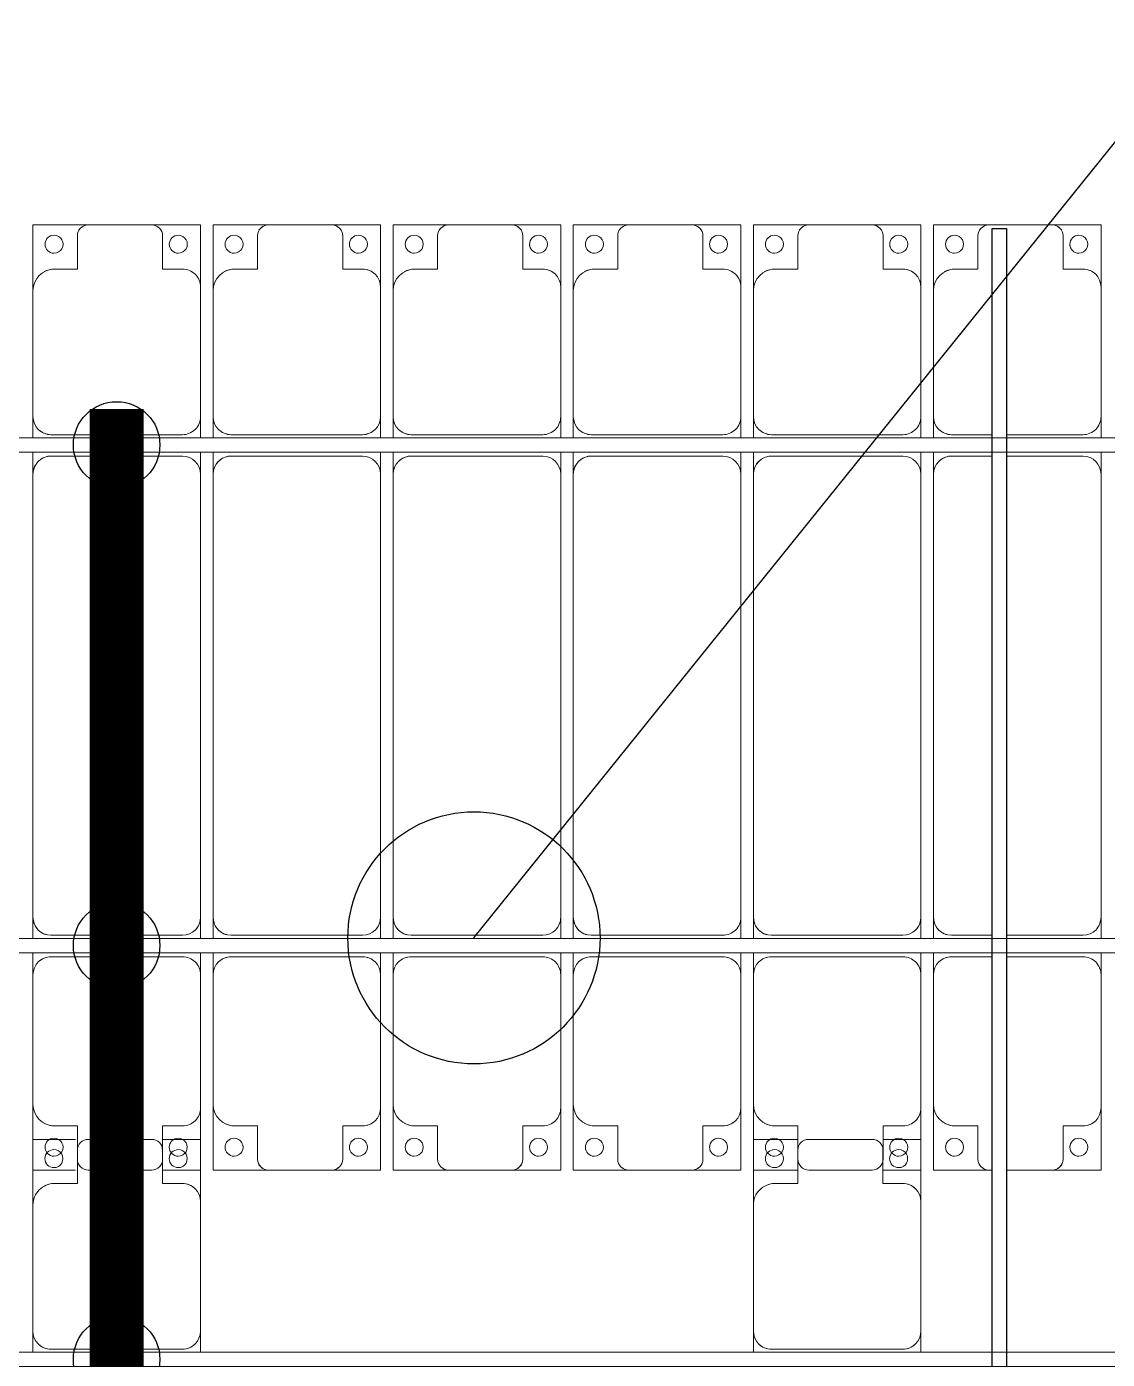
# Model space of a CAD drawing. Header units: millimetres. Extents: x -147246 to 112336, y -213734 to -86506.
# Drawn here: x -18364 to -15364, y -95705 to -92005 of the extents above; entities that cross this region are included whole.
import ezdxf

# ---------------------------------------------------------------- set-up
doc = ezdxf.new("R2010")
doc.units = ezdxf.units.MM
doc.layers.add('A-GENM', color=13, linetype='Continuous', lineweight=9)
doc.layers.add('S-BEAM', color=12, linetype='Continuous', lineweight=9)
for name, color, linetype in [('GC-BICH NEO', 6, 'Continuous'), ('GC-DAY NEO', 5, 'Continuous'), ('GC-HOP 40x60 GIA CUONG', 1, 'Continuous')]:
    doc.layers.add(name, color=color, linetype=linetype)

# ---------------------------------------------------------------- blocks, each defined once
blk = doc.blocks.new('Dải phao đi lại kèm đỡ invester - DẢI PHAO ĐI LẠI-15551-BỐ TRÍ KHUNG KẾT CẤU BÈ PIN 05')
at = {"layer": 'A-GENM', "color": 7}
for p, q in [((121758.4, 1312.2), (121911.8, 1312.2)), ((121758.4, 1129.7), (121758.4, 1312.2)), ((122088.2, 1312.2), (121911.8, 1312.2)), ((122088.2, 1312.2), (122223.4, 1312.2)), ((122223.4, 1312.2), (122223.4, 1139.7)), ((122258.4, 1312.2), (122411.8, 1312.2)), ((122258.4, 1129.7), (122258.4, 1312.2)), ((122588.2, 1312.2), (122411.8, 1312.2)), ((122588.2, 1312.2), (122723.4, 1312.2)), ((122723.4, 1312.2), (122723.4, 1139.7)), ((122758.4, 1312.2), (122911.8, 1312.2)), ((122758.4, 1129.7), (122758.4, 1312.2)), ((123088.2, 1312.2), (122911.8, 1312.2)), ((123088.2, 1312.2), (123223.4, 1312.2)), ((123223.4, 1312.2), (123223.4, 1139.7)), ((123258.4, 1312.2), (123411.8, 1312.2)), ((123258.4, 1129.7), (123258.4, 1312.2)), ((123588.2, 1312.2), (123411.8, 1312.2)), ((123588.2, 1312.2), (123723.4, 1312.2)), ((123723.4, 1312.2), (123723.4, 1139.7)), ((123758.4, 1312.2), (123911.8, 1312.2)), ((123758.4, 1129.7), (123758.4, 1312.2)), ((124088.2, 1312.2), (123911.8, 1312.2)), ((124088.2, 1312.2), (124223.4, 1312.2)), ((124223.4, 1312.2), (124223.4, 1139.7)), ((124258.4, 1312.2), (124411.8, 1312.2)), ((124258.4, 1129.7), (124258.4, 1312.2)), ((124588.2, 1312.2), (124411.8, 1312.2)), ((124588.2, 1312.2), (124723.4, 1312.2)), ((124723.4, 1312.2), (124723.4, 1139.7)), ((121881.8, 1282.2), (121881.8, 1189.7)), ((122118.2, 1189.7), (122118.2, 1282.2)), ((122381.8, 1282.2), (122381.8, 1189.7)), ((122618.2, 1189.7), (122618.2, 1282.2)), ((122881.8, 1282.2), (122881.8, 1189.7)), ((123118.2, 1189.7), (123118.2, 1282.2)), ((123381.8, 1282.2), (123381.8, 1189.7)), ((123618.2, 1189.7), (123618.2, 1282.2)), ((123881.8, 1282.2), (123881.8, 1189.7)), ((124118.2, 1189.7), (124118.2, 1282.2)), ((124381.8, 1282.2), (124381.8, 1189.7)), ((124618.2, 1189.7), (124618.2, 1282.2)), ((121881.8, 1189.7), (121818.4, 1189.7)), ((122173.4, 1189.7), (122118.2, 1189.7)), ((122381.8, 1189.7), (122318.4, 1189.7)), ((122673.4, 1189.7), (122618.2, 1189.7)), ((122881.8, 1189.7), (122818.4, 1189.7)), ((123173.4, 1189.7), (123118.2, 1189.7)), ((123381.8, 1189.7), (123318.4, 1189.7)), ((123673.4, 1189.7), (123618.2, 1189.7)), ((123881.8, 1189.7), (123818.4, 1189.7)), ((124173.4, 1189.7), (124118.2, 1189.7)), ((124381.8, 1189.7), (124318.4, 1189.7)), ((124673.4, 1189.7), (124618.2, 1189.7)), ((121758.4, 1129.7), (121758.4, 779.7)), ((122223.4, 779.7), (122223.4, 1139.7)), ((122258.4, 1129.7), (122258.4, 779.7)), ((122723.4, 779.7), (122723.4, 1139.7)), ((122758.4, 1129.7), (122758.4, 779.7)), ((123223.4, 779.7), (123223.4, 1139.7)), ((123258.4, 1129.7), (123258.4, 779.7)), ((123723.4, 779.7), (123723.4, 1139.7)), ((123758.4, 1129.7), (123758.4, 779.7)), ((124223.4, 779.7), (124223.4, 1139.7)), ((124258.4, 1129.7), (124258.4, 779.7)), ((124723.4, 779.7), (124723.4, 1139.7)), ((121758.4, 721.1), (121758.4, 779.7)), ((122223.4, 779.7), (122223.4, 721.1)), ((122258.4, 721.1), (122258.4, 779.7)), ((122723.4, 779.7), (122723.4, 721.1)), ((122758.4, 721.1), (122758.4, 779.7)), ((123223.4, 779.7), (123223.4, 721.1)), ((123258.4, 721.1), (123258.4, 779.7)), ((123723.4, 779.7), (123723.4, 721.1)), ((123758.4, 721.1), (123758.4, 779.7)), ((124223.4, 779.7), (124223.4, 721.1)), ((124258.4, 721.1), (124258.4, 779.7)), ((124723.4, 779.7), (124723.4, 721.1)), ((121808.4, 729.7), (122173.4, 729.7)), ((122308.4, 729.7), (122673.4, 729.7)), ((122808.4, 729.7), (123173.4, 729.7)), ((123308.4, 729.7), (123673.4, 729.7)), ((123808.4, 729.7), (124173.4, 729.7)), ((124308.4, 729.7), (124421.3, 729.7)), ((124461.3, 729.7), (124673.4, 729.7)), ((121758.4, 620.3), (121758.4, 681.1)), ((122173.4, 670.3), (121808.4, 670.3)), ((122223.4, 681.1), (122223.4, 620.3)), ((122258.4, 620.3), (122258.4, 681.1)), ((122673.4, 670.3), (122308.4, 670.3)), ((122723.4, 681.1), (122723.4, 620.3)), ((122758.4, 620.3), (122758.4, 681.1)), ((123173.4, 670.3), (122808.4, 670.3)), ((123223.4, 681.1), (123223.4, 620.3)), ((123258.4, 620.3), (123258.4, 681.1)), ((123673.4, 670.3), (123308.4, 670.3)), ((123723.4, 681.1), (123723.4, 620.3)), ((123758.4, 620.3), (123758.4, 681.1)), ((124173.4, 670.3), (123808.4, 670.3)), ((124223.4, 681.1), (124223.4, 620.3)), ((124258.4, 620.3), (124258.4, 681.1)), ((124421.3, 670.3), (124308.4, 670.3)), ((124673.4, 670.3), (124461.3, 670.3)), ((124723.4, 681.1), (124723.4, 620.3)), ((121758.4, 620.3), (121758.4, -610.3)), ((122223.4, -610.3), (122223.4, 620.3)), ((122258.4, 620.3), (122258.4, -610.3)), ((122723.4, -610.3), (122723.4, 620.3)), ((122758.4, 620.3), (122758.4, -610.3)), ((123223.4, -610.3), (123223.4, 620.3)), ((123258.4, 620.3), (123258.4, -610.3)), ((123723.4, -610.3), (123723.4, 620.3)), ((123758.4, 620.3), (123758.4, -610.3)), ((124223.4, -610.3), (124223.4, 620.3)), ((124258.4, 620.3), (124258.4, -610.3)), ((124723.4, -610.3), (124723.4, 620.3)), ((121758.4, -668.9), (121758.4, -610.3)), ((122223.4, -610.3), (122223.4, -668.9)), ((122258.4, -668.9), (122258.4, -610.3)), ((122723.4, -610.3), (122723.4, -668.9)), ((122758.4, -668.9), (122758.4, -610.3)), ((123223.4, -610.3), (123223.4, -668.9)), ((123258.4, -668.9), (123258.4, -610.3)), ((123723.4, -610.3), (123723.4, -668.9)), ((123758.4, -668.9), (123758.4, -610.3)), ((124223.4, -610.3), (124223.4, -668.9)), ((124258.4, -668.9), (124258.4, -610.3)), ((124723.4, -610.3), (124723.4, -668.9)), ((121808.4, -660.3), (122173.4, -660.3)), ((122308.4, -660.3), (122673.4, -660.3)), ((122808.4, -660.3), (123173.4, -660.3)), ((123308.4, -660.3), (123673.4, -660.3)), ((123808.4, -660.3), (124173.4, -660.3)), ((124308.4, -660.3), (124421.3, -660.3)), ((124461.3, -660.3), (124673.4, -660.3)), ((121758.4, -769.7), (121758.4, -708.9)), ((122173.4, -719.7), (121808.4, -719.7)), ((122223.4, -708.9), (122223.4, -769.7)), ((122258.4, -769.7), (122258.4, -708.9)), ((122673.4, -719.7), (122308.4, -719.7)), ((122723.4, -708.9), (122723.4, -769.7)), ((122758.4, -769.7), (122758.4, -708.9)), ((123173.4, -719.7), (122808.4, -719.7)), ((123223.4, -708.9), (123223.4, -769.7)), ((123258.4, -769.7), (123258.4, -708.9)), ((123673.4, -719.7), (123308.4, -719.7)), ((123723.4, -708.9), (123723.4, -769.7)), ((123758.4, -769.7), (123758.4, -708.9)), ((124173.4, -719.7), (123808.4, -719.7)), ((124223.4, -708.9), (124223.4, -769.7)), ((124258.4, -769.7), (124258.4, -708.9)), ((124421.3, -719.7), (124308.4, -719.7)), ((124673.4, -719.7), (124461.3, -719.7)), ((124723.4, -708.9), (124723.4, -769.7)), ((121758.4, -769.7), (121758.4, -1129.7)), ((122223.4, -1139.7), (122223.4, -769.7)), ((122258.4, -769.7), (122258.4, -1129.7)), ((122723.4, -1139.7), (122723.4, -769.7)), ((122758.4, -769.7), (122758.4, -1129.7)), ((123223.4, -1139.7), (123223.4, -769.7)), ((123258.4, -769.7), (123258.4, -1129.7)), ((123723.4, -1139.7), (123723.4, -769.7)), ((123758.4, -769.7), (123758.4, -1129.7)), ((124223.4, -1139.7), (124223.4, -769.7)), ((124258.4, -769.7), (124258.4, -1129.7)), ((124723.4, -1139.7), (124723.4, -769.7)), ((121758.4, -1312.2), (121758.4, -1129.7)), ((122223.4, -1139.7), (122223.4, -1312.2)), ((122258.4, -1312.2), (122258.4, -1129.7)), ((122723.4, -1139.7), (122723.4, -1312.2)), ((122758.4, -1312.2), (122758.4, -1129.7)), ((123223.4, -1139.7), (123223.4, -1312.2)), ((123258.4, -1312.2), (123258.4, -1129.7)), ((123723.4, -1139.7), (123723.4, -1312.2)), ((123758.4, -1312.2), (123758.4, -1129.7)), ((124223.4, -1139.7), (124223.4, -1312.2)), ((124258.4, -1312.2), (124258.4, -1129.7)), ((124723.4, -1139.7), (124723.4, -1312.2)), ((121818.4, -1189.7), (121881.8, -1189.7)), ((121881.8, -1189.7), (121881.8, -1282.2)), ((122118.2, -1282.2), (122118.2, -1189.7)), ((122118.2, -1189.7), (122173.4, -1189.7)), ((122318.4, -1189.7), (122381.8, -1189.7)), ((122381.8, -1189.7), (122381.8, -1282.2)), ((122618.2, -1282.2), (122618.2, -1189.7)), ((122618.2, -1189.7), (122673.4, -1189.7)), ((122818.4, -1189.7), (122881.8, -1189.7)), ((122881.8, -1189.7), (122881.8, -1282.2)), ((123118.2, -1282.2), (123118.2, -1189.7)), ((123118.2, -1189.7), (123173.4, -1189.7)), ((123318.4, -1189.7), (123381.8, -1189.7)), ((123381.8, -1189.7), (123381.8, -1282.2)), ((123618.2, -1282.2), (123618.2, -1189.7)), ((123618.2, -1189.7), (123673.4, -1189.7)), ((123818.4, -1189.7), (123881.8, -1189.7)), ((123881.8, -1189.7), (123881.8, -1282.2)), ((124118.2, -1282.2), (124118.2, -1189.7)), ((124118.2, -1189.7), (124173.4, -1189.7)), ((124318.4, -1189.7), (124381.8, -1189.7)), ((124381.8, -1189.7), (124381.8, -1282.2)), ((124618.2, -1282.2), (124618.2, -1189.7)), ((124618.2, -1189.7), (124673.4, -1189.7)), ((121876.6, -1312.2), (121758.4, -1312.2)), ((121911.8, -1312.2), (122088.2, -1312.2)), ((122223.4, -1312.2), (122118, -1312.2)), ((122411.8, -1312.2), (122258.4, -1312.2)), ((122411.8, -1312.2), (122588.2, -1312.2)), ((122723.4, -1312.2), (122588.2, -1312.2)), ((122911.8, -1312.2), (122758.4, -1312.2)), ((122911.8, -1312.2), (123088.2, -1312.2)), ((123223.4, -1312.2), (123088.2, -1312.2)), ((123411.8, -1312.2), (123258.4, -1312.2)), ((123411.8, -1312.2), (123588.2, -1312.2)), ((123723.4, -1312.2), (123588.2, -1312.2)), ((123881.6, -1312.2), (123758.4, -1312.2)), ((123911.8, -1312.2), (124088.2, -1312.2)), ((124223.4, -1312.2), (124118, -1312.2)), ((124411.8, -1312.2), (124258.4, -1312.2)), ((124411.8, -1312.2), (124421.3, -1312.2)), ((124461.3, -1312.2), (124588.2, -1312.2)), ((124723.4, -1312.2), (124588.2, -1312.2))]:
    blk.add_line(p, q, dxfattribs=at)
for centre, radius, start, end in [((121911.8, 1282.2), 30, 90, 180), ((121911.8, 1282.2), 30, 90, 150), ((122088.2, 1282.2), 30, 360, 90), ((122088.2, 1282.2), 30, 30, 90), ((122411.8, 1282.2), 30, 90, 180), ((122411.8, 1282.2), 30, 90, 150), ((122588.2, 1282.2), 30, 0, 90), ((122588.2, 1282.2), 30, 30, 90), ((122911.8, 1282.2), 30, 90, 180), ((122911.8, 1282.2), 30, 90, 150), ((123088.2, 1282.2), 30, 0, 90), ((123088.2, 1282.2), 30, 30, 90), ((123411.8, 1282.2), 30, 90, 180), ((123411.8, 1282.2), 30, 90, 150), ((123588.2, 1282.2), 30, 360, 90), ((123588.2, 1282.2), 30, 30, 90), ((123911.8, 1282.2), 30, 90, 180), ((123911.8, 1282.2), 30, 90, 150), ((124088.2, 1282.2), 30, 0, 90), ((124088.2, 1282.2), 30, 30, 90), ((124411.8, 1282.2), 30, 90, 180), ((124411.8, 1282.2), 30, 90, 150), ((124588.2, 1282.2), 30, 0, 90), ((124588.2, 1282.2), 30, 30, 90), ((121816.8, 1258.6), 25, 90, 270), ((121816.8, 1258.6), 25, 270, 90), ((122161.8, 1258.6), 25, 90, 270), ((122161.8, 1258.6), 25, 180, 195), ((122161.8, 1258.6), 25, 270, 90), ((122316.8, 1258.6), 25, 90, 270), ((122316.8, 1258.6), 25, 270, 90), ((122661.8, 1258.6), 25, 90, 270), ((122661.8, 1258.6), 25, 180, 195), ((122661.8, 1258.6), 25, 270, 90), ((122816.8, 1258.6), 25, 90, 270), ((122816.8, 1258.6), 25, 270, 90), ((123161.8, 1258.6), 25, 90, 270), ((123161.8, 1258.6), 25, 180, 195), ((123161.8, 1258.6), 25, 270, 90), ((123316.8, 1258.6), 25, 90, 270), ((123316.8, 1258.6), 25, 270, 90), ((123661.8, 1258.6), 25, 90, 270), ((123661.8, 1258.6), 25, 180, 195), ((123661.8, 1258.6), 25, 270, 90), ((123816.8, 1258.6), 25, 90, 270), ((123816.8, 1258.6), 25, 270, 90), ((124161.8, 1258.6), 25, 90, 270), ((124161.8, 1258.6), 25, 180, 195), ((124161.8, 1258.6), 25, 270, 90), ((124316.8, 1258.6), 25, 90, 270), ((124316.8, 1258.6), 25, 270, 90), ((124661.8, 1258.6), 25, 90, 270), ((124661.8, 1258.6), 25, 180, 195), ((124661.8, 1258.6), 25, 270, 90), ((121818.4, 1129.7), 60, 90, 180), ((121818.4, 1129.7), 60, 90, 120), ((122173.4, 1139.7), 50, 360, 90), ((122173.4, 1139.7), 50, 45, 90), ((122318.4, 1129.7), 60, 90, 180), ((122318.4, 1129.7), 60, 90, 120), ((122673.4, 1139.7), 50, 0, 90), ((122673.4, 1139.7), 50, 45, 90), ((122818.4, 1129.7), 60, 90, 180), ((122818.4, 1129.7), 60, 90, 120), ((123173.4, 1139.7), 50, 0, 90), ((123173.4, 1139.7), 50, 45, 90), ((123318.4, 1129.7), 60, 90, 180), ((123318.4, 1129.7), 60, 90, 120), ((123673.4, 1139.7), 50, 360, 90), ((123673.4, 1139.7), 50, 45, 90), ((123818.4, 1129.7), 60, 90, 180), ((123818.4, 1129.7), 60, 90, 120), ((124173.4, 1139.7), 50, 0, 90), ((124173.4, 1139.7), 50, 45, 90), ((124318.4, 1129.7), 60, 90, 180), ((124318.4, 1129.7), 60, 90, 120), ((124673.4, 1139.7), 50, 0, 90), ((124673.4, 1139.7), 50, 45, 90), ((121808.4, 779.7), 50, 180, 270), ((122173.4, 779.7), 50, 270, 0), ((122308.4, 779.7), 50, 180, 270), ((122673.4, 779.7), 50, 270, 360), ((122808.4, 779.7), 50, 180, 270), ((123173.4, 779.7), 50, 270, 0), ((123308.4, 779.7), 50, 180, 270), ((123673.4, 779.7), 50, 270, 0), ((123808.4, 779.7), 50, 180, 270), ((124173.4, 779.7), 50, 270, 0), ((124308.4, 779.7), 50, 180, 270), ((124673.4, 779.7), 50, 270, 0), ((121808.4, 779.7), 50, 225, 270), ((122173.4, 779.7), 50, 270, 315), ((122308.4, 779.7), 50, 225, 270), ((122673.4, 779.7), 50, 270, 315), ((122808.4, 779.7), 50, 225, 270), ((123173.4, 779.7), 50, 270, 315), ((123308.4, 779.7), 50, 225, 270), ((123673.4, 779.7), 50, 270, 315), ((123808.4, 779.7), 50, 225, 270), ((124173.4, 779.7), 50, 270, 315), ((124308.4, 779.7), 50, 225, 270), ((124673.4, 779.7), 50, 270, 315), ((121808.4, 620.3), 50, 90, 180), ((121808.4, 620.3), 50, 90, 165), ((122173.4, 620.3), 50, 0, 90), ((122173.4, 620.3), 50, 0, 90), ((122308.4, 620.3), 50, 90, 180), ((122308.4, 620.3), 50, 90, 165), ((122673.4, 620.3), 50, 0, 90), ((122673.4, 620.3), 50, 0, 90), ((122808.4, 620.3), 50, 90, 180), ((122808.4, 620.3), 50, 90, 165), ((123173.4, 620.3), 50, 0, 90), ((123173.4, 620.3), 50, 0, 90), ((123308.4, 620.3), 50, 90, 180), ((123308.4, 620.3), 50, 90, 165), ((123673.4, 620.3), 50, 0, 90), ((123673.4, 620.3), 50, 0, 90), ((123808.4, 620.3), 50, 90, 180), ((123808.4, 620.3), 50, 90, 120), ((124173.4, 620.3), 50, 0, 90), ((124173.4, 620.3), 50, 0, 90), ((124308.4, 620.3), 50, 90, 180), ((124308.4, 620.3), 50, 90, 165), ((124673.4, 620.3), 50, 0, 90), ((124673.4, 620.3), 50, 0, 90), ((123808.4, 620.3), 50, 125.3288, 165), ((121808.4, -610.3), 50, 180, 270), ((121808.4, -610.3), 50, 180, 255), ((122173.4, -610.3), 50, 270, 360), ((122173.4, -610.3), 50, 315, 0), ((122308.4, -610.3), 50, 180, 270), ((122308.4, -610.3), 50, 180, 255), ((122673.4, -610.3), 50, 270, 360), ((122673.4, -610.3), 50, 315, 360), ((122808.4, -610.3), 50, 180, 270), ((122808.4, -610.3), 50, 180, 255), ((123173.4, -610.3), 50, 270, 360), ((123173.4, -610.3), 50, 315, 360), ((123308.4, -610.3), 50, 180, 270), ((123308.4, -610.3), 50, 180, 255), ((123673.4, -610.3), 50, 270, 0), ((123673.4, -610.3), 50, 315, 0), ((123808.4, -610.3), 50, 180, 270), ((123808.4, -610.3), 50, 180, 255), ((124173.4, -610.3), 50, 270, 360), ((124173.4, -610.3), 50, 315, 0), ((124308.4, -610.3), 50, 180, 270), ((124308.4, -610.3), 50, 180, 255), ((124673.4, -610.3), 50, 270, 360), ((124673.4, -610.3), 50, 315, 360), ((121808.4, -769.7), 50, 90, 180), ((121808.4, -769.7), 50, 90, 135), ((122173.4, -769.7), 50, 360, 90), ((122173.4, -769.7), 50, 45, 90), ((122308.4, -769.7), 50, 90, 180), ((122308.4, -769.7), 50, 90, 135), ((122673.4, -769.7), 50, 0, 90), ((122673.4, -769.7), 50, 45, 90), ((122808.4, -769.7), 50, 90, 180), ((122808.4, -769.7), 50, 90, 135), ((123173.4, -769.7), 50, 360, 90), ((123173.4, -769.7), 50, 45, 90), ((123308.4, -769.7), 50, 90, 180), ((123308.4, -769.7), 50, 90, 135), ((123673.4, -769.7), 50, 0, 90), ((123673.4, -769.7), 50, 45, 90), ((123808.4, -769.7), 50, 90, 180), ((123808.4, -769.7), 50, 90, 135), ((124173.4, -769.7), 50, 360, 90), ((124173.4, -769.7), 50, 45, 90), ((124308.4, -769.7), 50, 90, 180), ((124308.4, -769.7), 50, 90, 135), ((124673.4, -769.7), 50, 360, 90), ((124673.4, -769.7), 50, 45, 90), ((121818.4, -1129.7), 60, 180, 270), ((122173.4, -1139.7), 50, 270, 0), ((122318.4, -1129.7), 60, 180, 270), ((122673.4, -1139.7), 50, 270, 360), ((122818.4, -1129.7), 60, 180, 270), ((123173.4, -1139.7), 50, 270, 0), ((123318.4, -1129.7), 60, 180, 270), ((123673.4, -1139.7), 50, 270, 360), ((123818.4, -1129.7), 60, 180, 270), ((124173.4, -1139.7), 50, 270, 0), ((124318.4, -1129.7), 60, 180, 270), ((124673.4, -1139.7), 50, 270, 360), ((121818.4, -1129.7), 60, 240, 270), ((122173.4, -1139.7), 50, 270, 315), ((122318.4, -1129.7), 60, 240, 270), ((122673.4, -1139.7), 50, 270, 315), ((122818.4, -1129.7), 60, 240, 270), ((123173.4, -1139.7), 50, 270, 315), ((123318.4, -1129.7), 60, 240, 270), ((123673.4, -1139.7), 50, 270, 315), ((123818.4, -1129.7), 60, 240, 270), ((124173.4, -1139.7), 50, 270, 315), ((124318.4, -1129.7), 60, 240, 270), ((124673.4, -1139.7), 50, 270, 315), ((121816.8, -1248.6), 25, 90, 270), ((121816.8, -1248.6), 25, 270, 90), ((122161.8, -1248.6), 25, 90, 270), ((122161.8, -1248.6), 25, 270, 90), ((122316.8, -1248.6), 25, 90, 270), ((122316.8, -1248.6), 25, 270, 90), ((122661.8, -1248.6), 25, 90, 270), ((122661.8, -1248.6), 25, 165, 180), ((122661.8, -1248.6), 25, 270, 90), ((122816.8, -1248.6), 25, 90, 270), ((122816.8, -1248.6), 25, 270, 90), ((123161.8, -1248.6), 25, 90, 270), ((123161.8, -1248.6), 25, 165, 180), ((123161.8, -1248.6), 25, 270, 90), ((123316.8, -1248.6), 25, 90, 270), ((123316.8, -1248.6), 25, 270, 90), ((123661.8, -1248.6), 25, 90, 270), ((123661.8, -1248.6), 25, 165, 180), ((123661.8, -1248.6), 25, 270, 90), ((123816.8, -1248.6), 25, 90, 270), ((123816.8, -1248.6), 25, 270, 90), ((124161.8, -1248.6), 25, 90, 270), ((124161.8, -1248.6), 25, 270, 90), ((124316.8, -1248.6), 25, 90, 270), ((124316.8, -1248.6), 25, 270, 90), ((124661.8, -1248.6), 25, 90, 270), ((124661.8, -1248.6), 25, 165, 180), ((124661.8, -1248.6), 25, 270, 90), ((121911.8, -1282.2), 30, 180, 270), ((122088.2, -1282.2), 30, 270, 0), ((122411.8, -1282.2), 30, 180, 270), ((122588.2, -1282.2), 30, 270, 360), ((122911.8, -1282.2), 30, 180, 270), ((123088.2, -1282.2), 30, 270, 360), ((123411.8, -1282.2), 30, 180, 270), ((123588.2, -1282.2), 30, 270, 360), ((123911.8, -1282.2), 30, 180, 270), ((124088.2, -1282.2), 30, 270, 0), ((124411.8, -1282.2), 30, 180, 270), ((124588.2, -1282.2), 30, 270, 360), ((122411.8, -1282.2), 30, 210, 270), ((122588.2, -1282.2), 30, 270, 330), ((122911.8, -1282.2), 30, 210, 270), ((123088.2, -1282.2), 30, 270, 330), ((123411.8, -1282.2), 30, 210, 270), ((123588.2, -1282.2), 30, 270, 330), ((124411.8, -1282.2), 30, 210, 270), ((124588.2, -1282.2), 30, 270, 330)]:
    blk.add_arc(centre, radius, start, end, dxfattribs=at)
blk = doc.blocks.new('Dầm C52 - Dầm C52-18760-BỐ TRÍ KHUNG KẾT CẤU BÈ PIN 05')
at = {"layer": 'S-BEAM', "color": 1}
for p, q in [((-74474.317946, 20), (74474.317946, 20)), ((74474.317946, -20), (-74474.317946, -20))]:
    blk.add_line(p, q, dxfattribs=at)
blk = doc.blocks.new('Dầm C52 - Dầm C52-18761-BỐ TRÍ KHUNG KẾT CẤU BÈ PIN 05')
at = {"layer": 'S-BEAM', "color": 1}
for p, q in [((-74474.3, 20), (74474.3, 20)), ((74474.3, -20), (-74474.3, -20))]:
    blk.add_line(p, q, dxfattribs=at)
blk = doc.blocks.new('Dai phao do pin - DẢI PHAO ĐỠ PIN-V64-BỐ TRÍ KHUNG KẾT CẤU BÈ PIN 05')
at = {"layer": 'A-GENM', "color": 7}
for p, q in [((-1312.2, 223.4), (-1139.7, 223.4)), ((-1312.2, 118.4), (-1312.2, 223.4)), ((-779.7, 223.4), (-1139.7, 223.4)), ((-779.7, 223.4), (-721.1, 223.4)), ((-1189.7, 173.4), (-1189.7, 118.2)), ((-729.7, -191.6), (-729.7, 173.4)), ((-1189.7, 118.2), (-1282.2, 118.2)), ((-1312.2, 88.2), (-1312.2, -88.2)), ((-1312.2, -241.6), (-1312.2, -123.2)), ((-1282.2, -118.2), (-1189.7, -118.2)), ((-1189.7, -118.2), (-1189.7, -181.6)), ((-1129.7, -241.6), (-1312.2, -241.6)), ((-1129.7, -241.6), (-779.7, -241.6)), ((-721.1, -241.6), (-779.7, -241.6))]:
    blk.add_line(p, q, dxfattribs=at)
for centre, radius, start, end in [((-1139.7, 173.4), 50, 90, 180), ((-779.7, 173.4), 50, 0, 90), ((-1258.6, 161.8), 25, 360, 180), ((-1139.7, 173.4), 50, 135, 180), ((-779.7, 173.4), 50, 0, 45), ((-1258.6, 161.8), 25, 180, 360), ((-1282.2, 88.2), 30, 90, 180), ((-1282.2, -88.2), 30, 180, 270), ((-1258.6, -183.2), 25, 360, 180), ((-1258.6, -183.2), 25, 180, 360), ((-1129.7, -181.6), 60, 180, 270), ((-1129.7, -181.6), 60, 180, 210), ((-779.7, -191.6), 50, 270, 0), ((-779.7, -191.6), 50, 315, 0)]:
    blk.add_arc(centre, radius, start, end, dxfattribs=at)
blk = doc.blocks.new('Dai phao do pin - DẢI PHAO ĐỠ PIN-V65-BỐ TRÍ KHUNG KẾT CẤU BÈ PIN 05')
at = {"layer": 'A-GENM', "color": 7}
for p, q in [((-1312.2, 223.4), (-1139.7, 223.4)), ((-1312.2, 118.4), (-1312.2, 223.4)), ((-779.7, 223.4), (-1139.7, 223.4)), ((-779.7, 223.4), (-721.1, 223.4)), ((-1189.7, 173.4), (-1189.7, 118.2)), ((-729.7, -191.6), (-729.7, 173.4)), ((-1189.7, 118.2), (-1282.2, 118.2)), ((-1312.2, 88.2), (-1312.2, -88.2)), ((-1312.2, -241.6), (-1312.2, -118)), ((-1282.2, -118.2), (-1189.7, -118.2)), ((-1189.7, -118.2), (-1189.7, -181.6)), ((-1129.7, -241.6), (-1312.2, -241.6)), ((-1129.7, -241.6), (-779.7, -241.6)), ((-721.1, -241.6), (-779.7, -241.6))]:
    blk.add_line(p, q, dxfattribs=at)
for centre, radius, start, end in [((-1139.7, 173.4), 50, 90, 180), ((-779.7, 173.4), 50, 0, 90), ((-1258.6, 161.8), 25, 360, 180), ((-1139.7, 173.4), 50, 135, 180), ((-779.7, 173.4), 50, 0, 45), ((-1258.6, 161.8), 25, 180, 360), ((-1282.2, 88.2), 30, 90, 180), ((-1282.2, -88.2), 30, 180, 270), ((-1258.6, -183.2), 25, 360, 180), ((-1258.6, -183.2), 25, 180, 360), ((-1129.7, -181.6), 60, 180, 270), ((-1129.7, -181.6), 60, 180, 210), ((-779.7, -191.6), 50, 270, 0), ((-779.7, -191.6), 50, 315, 0)]:
    blk.add_arc(centre, radius, start, end, dxfattribs=at)
blk = doc.blocks.new('Dầm C52 - Hộp 40x60-25903-BỐ TRÍ KHUNG KẾT CẤU BÈ PIN 05')
at = {"layer": 'S-BEAM', "color": 3, "lineweight": 25}
for p, q in [((-55977.2, -20), (-55977.2, 20)), ((-55977.2, 20), (55977.2, 20)), ((55977.2, -20), (-55977.2, -20))]:
    blk.add_line(p, q, dxfattribs=at)
blk = doc.blocks.new('HOBANMONG_BEPIN 5_rvt-1-BỐ TRÍ KHUNG KẾT CẤU BÈ PIN 05')
at = {"layer": 'A-GENM', "color": 3, "lineweight": 25}
for name, p, rotation in [('Dải phao đi lại kèm đỡ invester - DẢI PHAO ĐI LẠI-15551-BỐ TRÍ KHUNG KẾT CẤU BÈ PIN 05', (-140105.3, -93866.7), 359.9997710135151), ('Dai phao do pin - DẢI PHAO ĐỠ PIN-V64-BỐ TRÍ KHUNG KẾT CẤU BÈ PIN 05', (-18105.5, -96406.2), 269.9997710125194), ('Dai phao do pin - DẢI PHAO ĐỠ PIN-V65-BỐ TRÍ KHUNG KẾT CẤU BÈ PIN 05', (-16105.5, -96406.2), 269.9997710125194)]:
    blk.add_blockref(name, p, dxfattribs=dict(at, rotation=rotation))
at = {"layer": 'S-BEAM', "color": 3, "lineweight": 25}
for name, p, rotation in [('Dầm C52 - Hộp 40x60-25903-BỐ TRÍ KHUNG KẾT CẤU BÈ PIN 05', (-15664.2, -148542), 269.9997710125197), ('Dầm C52 - Dầm C52-18760-BỐ TRÍ KHUNG KẾT CẤU BÈ PIN 05', (-66079.8, -93165.9), 179.9997710135151), ('Dầm C52 - Dầm C52-18761-BỐ TRÍ KHUNG KẾT CẤU BÈ PIN 05', (-66079.8, -94555.9), 179.9997710135151), ('Dầm C52 - Dầm C52-18761-BỐ TRÍ KHUNG KẾT CẤU BÈ PIN 05', (-66079.8, -95704.9), 179.9997710135151)]:
    blk.add_blockref(name, p, dxfattribs=dict(at, rotation=rotation))

msp = doc.modelspace()

# ---------------------------------------------------------------- linework, layer by layer
at = {"layer": 'GC-BICH NEO'}
msp.add_circle((-17122.8, -94534.6), 350, dxfattribs=at)
at = {"layer": 'GC-DAY NEO'}
msp.add_line((-17122.8, -94534.6), (-12104.6, -88304.3), dxfattribs=at)
at = {"layer": 'GC-HOP 40x60 GIA CUONG', "const_width": 150}
msp.add_lwpolyline([(-18114.6, -108065.9), (-18114.6, -93065.9)], dxfattribs=at)
at = {"layer": 'GC-HOP 40x60 GIA CUONG'}
for centre in [(-18114.6, -93165.9), (-18114.6, -94555.9), (-18114.6, -95704.9)]:
    msp.add_circle(centre, 120, dxfattribs=at)

# ---------------------------------------------------------------- block references
at = {"lineweight": 5}
msp.add_blockref('HOBANMONG_BEPIN 5_rvt-1-BỐ TRÍ KHUNG KẾT CẤU BÈ PIN 05', (0, 0), dxfattribs=at)

doc.saveas('drawing.dxf')
